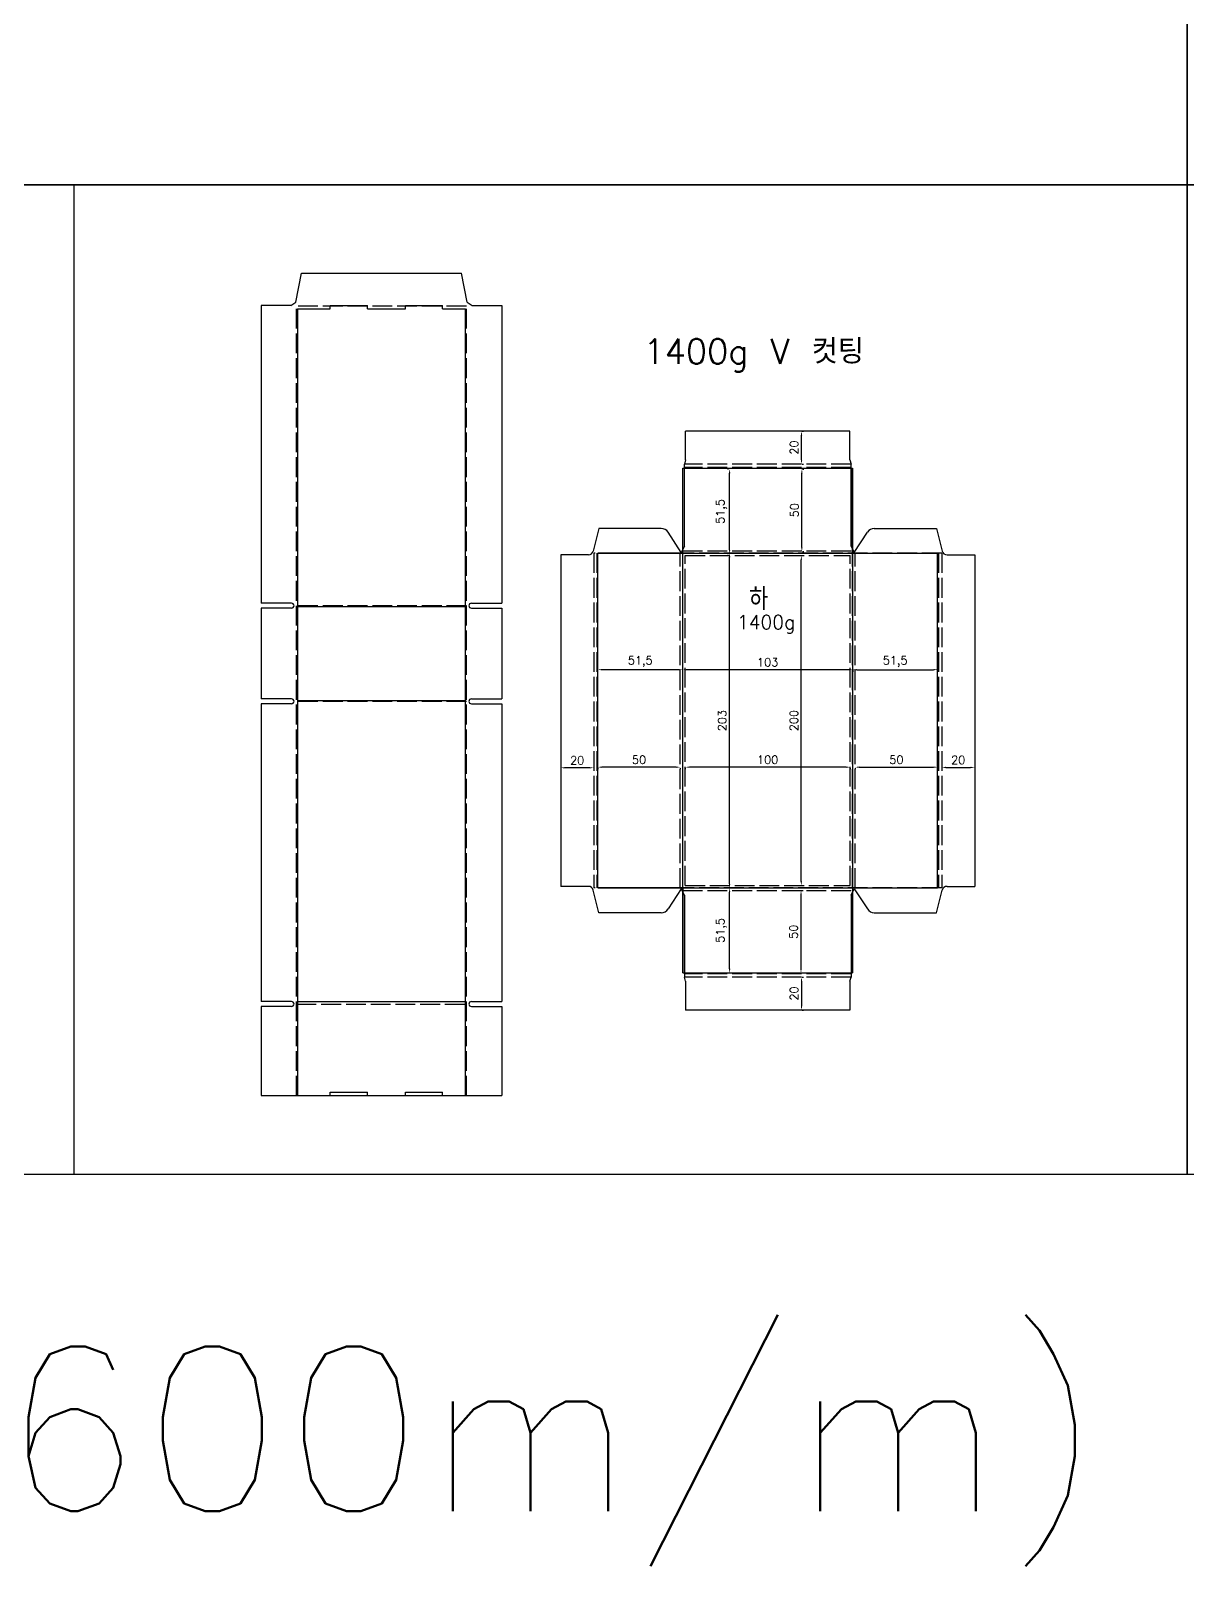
# Model space of a CAD drawing. Header units: millimetres. Extents: x 2179 to 11229, y 1198 to 3756.
# Drawn here: x 5978 to 6679, y 1198 to 2129 of the extents above; entities that cross this region are included whole.
import ezdxf

# ---------------------------------------------------------------- set-up
doc = ezdxf.new("R2010")
doc.units = ezdxf.units.MM
doc.linetypes.add('ACAD_ISO02W100', pattern=[15, 12, -3])
for name, color, linetype in [('기지', 7, 'Continuous'), ('인쇄지', 7, 'Continuous'), ('치수', 7, 'Continuous')]:
    doc.layers.add(name, color=color, linetype=linetype)
doc.styles.add('FHG', font='TXT.shx', dxfattribs={"height": 0.18, "bigfont": 'whgtxt.shx'})
doc.styles.get("Standard").update_dxf_attribs({"font": 'txt.shx', "bigfont": 'zfhg.shx'})
doc.dimstyles.new('ISO-25', dxfattribs={"dimtxt": 2.5, "dimasz": 2.5, "dimexe": 1.25, "dimexo": 0.625, "dimtad": 1, "dimtxsty": 'Standard', "dimcen": 2.5, "dimadec": 0, "dimazin": 0, "dimtfac": 1, "dimtmove": 0, "dimatfit": 3, "dimfxl": 0, "dimarcsym": 0})

# ---------------------------------------------------------------- blocks, each defined once
blk = doc.blocks.new('*D432')
at = {"layer": 'DEFPOINTS', "color": 0}
for p in [(6444.66, 1810.34), (6444.85, 1810.34), (6444.66, 1610.34)]:
    blk.add_point(p, dxfattribs=at)
at = {"layer": '치수', "color": 0, "lineweight": -2}
for p, q in [((6444.85, 1612.84), (6444.85, 1807.84)), ((6445.29, 1810.34), (6446.1, 1810.34)), ((6445.29, 1610.34), (6446.1, 1610.34))]:
    blk.add_line(p, q, dxfattribs=at)
at = {"layer": '치수', "color": 0}
for points in [[(6444.44, 1807.84), (6445.27, 1807.84), (6444.85, 1810.34)], [(6444.44, 1612.84), (6445.27, 1612.84), (6444.85, 1610.34)]]:
    blk.add_solid(points, dxfattribs=at)
at = {"layer": '치수', "color": 0, "insert": (6440.35, 1710.34), "char_height": 5, "attachment_point": 5, "rotation": 90}
blk.add_mtext('200', dxfattribs=at)
blk = doc.blocks.new('*D433')
at = {"layer": 'DEFPOINTS', "color": 0}
for p in [(6401.38, 1811.84), (6401.38, 1811.84), (6401.08, 1608.84)]:
    blk.add_point(p, dxfattribs=at)
at = {"layer": '치수', "color": 0, "lineweight": -2}
for p, q in [((6400.75, 1811.84), (6400.13, 1811.84)), ((6401.38, 1611.34), (6401.38, 1809.34)), ((6401.71, 1608.84), (6402.63, 1608.84))]:
    blk.add_line(p, q, dxfattribs=at)
at = {"layer": '치수', "color": 0}
for points in [[(6400.96, 1809.34), (6401.8, 1809.34), (6401.38, 1811.84)], [(6400.96, 1611.34), (6401.8, 1611.34), (6401.38, 1608.84)]]:
    blk.add_solid(points, dxfattribs=at)
at = {"layer": '치수', "color": 0, "insert": (6396.88, 1710.34), "char_height": 5, "attachment_point": 5, "rotation": 90}
blk.add_mtext('203', dxfattribs=at)
blk = doc.blocks.new('*D439')
at = {"layer": 'DEFPOINTS', "color": 0}
for p in [(6321.48, 1682.09), (6321.48, 1682.09), (6371.48, 1682.17)]:
    blk.add_point(p, dxfattribs=at)
at = {"layer": '치수', "color": 0, "lineweight": -2}
for p, q in [((6321.48, 1681.47), (6321.48, 1680.84)), ((6368.98, 1682.09), (6323.98, 1682.09)), ((6371.48, 1681.54), (6371.48, 1680.84))]:
    blk.add_line(p, q, dxfattribs=at)
at = {"layer": '치수', "color": 0}
for points in [[(6323.98, 1682.51), (6323.98, 1681.67), (6321.48, 1682.09)], [(6368.98, 1682.51), (6368.98, 1681.67), (6371.48, 1682.09)]]:
    blk.add_solid(points, dxfattribs=at)
at = {"layer": '치수', "color": 0, "insert": (6346.48, 1686.59), "char_height": 5, "attachment_point": 5}
blk.add_mtext('50', dxfattribs=at)
blk = doc.blocks.new('*D440')
at = {"layer": 'DEFPOINTS', "color": 0}
for p in [(6321.48, 1741.2), (6321.48, 1741.2), (6372.98, 1741.2)]:
    blk.add_point(p, dxfattribs=at)
at = {"layer": '치수', "color": 0, "lineweight": -2}
for p, q in [((6321.48, 1741.82), (6321.48, 1742.45)), ((6370.48, 1741.2), (6323.98, 1741.2)), ((6372.98, 1741.82), (6372.98, 1742.45))]:
    blk.add_line(p, q, dxfattribs=at)
at = {"layer": '치수', "color": 0}
for points in [[(6323.98, 1741.61), (6323.98, 1740.78), (6321.48, 1741.2)], [(6370.48, 1741.61), (6370.48, 1740.78), (6372.98, 1741.2)]]:
    blk.add_solid(points, dxfattribs=at)
at = {"layer": '치수', "color": 0, "insert": (6347.23, 1746.11), "char_height": 5, "attachment_point": 5}
blk.add_mtext('51,5', dxfattribs=at)
blk = doc.blocks.new('*D441')
at = {"layer": 'DEFPOINTS', "color": 0}
for p in [(6298.98, 1681.84), (6298.98, 1681.73), (6318.98, 1681.84)]:
    blk.add_point(p, dxfattribs=at)
at = {"layer": '치수', "color": 0, "lineweight": -2}
for p, q in [((6298.98, 1681.21), (6298.98, 1680.48)), ((6316.48, 1681.73), (6301.48, 1681.73)), ((6318.98, 1681.21), (6318.98, 1680.48))]:
    blk.add_line(p, q, dxfattribs=at)
at = {"layer": '치수', "color": 0}
for points in [[(6301.48, 1682.15), (6301.48, 1681.32), (6298.98, 1681.73)], [(6316.48, 1682.15), (6316.48, 1681.32), (6318.98, 1681.73)]]:
    blk.add_solid(points, dxfattribs=at)
at = {"layer": '치수', "color": 0, "insert": (6308.98, 1686.23), "char_height": 5, "attachment_point": 5}
blk.add_mtext('20', dxfattribs=at)
blk = doc.blocks.new('*D442')
at = {"layer": 'DEFPOINTS', "color": 0}
for p in [(6440.74, 1607.34), (6444.66, 1607.34), (6440.74, 1557.34)]:
    blk.add_point(p, dxfattribs=at)
at = {"layer": '치수', "color": 0, "lineweight": -2}
for p, q in [((6441.37, 1607.34), (6445.91, 1607.34)), ((6444.66, 1559.84), (6444.66, 1604.84)), ((6441.37, 1557.34), (6445.91, 1557.34))]:
    blk.add_line(p, q, dxfattribs=at)
at = {"layer": '치수', "color": 0}
for points in [[(6444.25, 1604.84), (6445.08, 1604.84), (6444.66, 1607.34)], [(6444.25, 1559.84), (6445.08, 1559.84), (6444.66, 1557.34)]]:
    blk.add_solid(points, dxfattribs=at)
at = {"layer": '치수', "color": 0, "insert": (6440.16, 1582.34), "char_height": 5, "attachment_point": 5, "rotation": 90}
blk.add_mtext('50', dxfattribs=at)
blk = doc.blocks.new('*D443')
at = {"layer": 'DEFPOINTS', "color": 0}
for p in [(6401.08, 1608.84), (6401.38, 1608.84), (6401.08, 1557.34)]:
    blk.add_point(p, dxfattribs=at)
at = {"layer": '치수', "color": 0, "lineweight": -2}
for p, q in [((6401.38, 1559.84), (6401.38, 1606.34)), ((6401.71, 1608.84), (6402.63, 1608.84)), ((6401.71, 1557.34), (6402.63, 1557.34))]:
    blk.add_line(p, q, dxfattribs=at)
at = {"layer": '치수', "color": 0}
for points in [[(6400.96, 1606.34), (6401.8, 1606.34), (6401.38, 1608.84)], [(6400.96, 1559.84), (6401.8, 1559.84), (6401.38, 1557.34)]]:
    blk.add_solid(points, dxfattribs=at)
at = {"layer": '치수', "color": 0, "insert": (6396.46, 1583.09), "char_height": 5, "attachment_point": 5, "rotation": 90}
blk.add_mtext('51,5', dxfattribs=at)
blk = doc.blocks.new('*D444')
at = {"layer": 'DEFPOINTS', "color": 0}
for p in [(6444.66, 1554.84), (6444.66, 1534.84), (6444.98, 1534.84)]:
    blk.add_point(p, dxfattribs=at)
at = {"layer": '치수', "color": 0, "lineweight": -2}
for p, q in [((6445.28, 1554.84), (6446.23, 1554.84)), ((6444.98, 1552.34), (6444.98, 1537.34)), ((6445.28, 1534.84), (6446.23, 1534.84))]:
    blk.add_line(p, q, dxfattribs=at)
at = {"layer": '치수', "color": 0}
for points in [[(6444.56, 1552.34), (6445.4, 1552.34), (6444.98, 1554.84)], [(6444.56, 1537.34), (6445.4, 1537.34), (6444.98, 1534.84)]]:
    blk.add_solid(points, dxfattribs=at)
at = {"layer": '치수', "color": 0, "insert": (6440.48, 1544.84), "char_height": 5, "attachment_point": 5, "rotation": 90}
blk.add_mtext('20', dxfattribs=at)
blk = doc.blocks.new('*D434')
at = {"layer": 'DEFPOINTS', "color": 0}
for p in [(6374.48, 1682.19), (6374.48, 1682.09), (6474.48, 1682.19)]:
    blk.add_point(p, dxfattribs=at)
at = {"layer": '치수', "color": 0, "lineweight": -2}
for p, q in [((6374.48, 1681.57), (6374.48, 1680.84)), ((6471.98, 1682.09), (6376.98, 1682.09)), ((6474.48, 1681.57), (6474.48, 1680.84))]:
    blk.add_line(p, q, dxfattribs=at)
at = {"layer": '치수', "color": 0}
for points in [[(6376.98, 1682.51), (6376.98, 1681.67), (6374.48, 1682.09)], [(6471.98, 1682.51), (6471.98, 1681.67), (6474.48, 1682.09)]]:
    blk.add_solid(points, dxfattribs=at)
at = {"layer": '치수', "color": 0, "insert": (6424.48, 1686.59), "char_height": 5, "attachment_point": 5}
blk.add_mtext('100', dxfattribs=at)
blk = doc.blocks.new('*D405')
at = {"layer": 'DEFPOINTS', "color": 0}
for p in [(6477.48, 1682.17), (6527.48, 1682.09), (6527.48, 1682.09)]:
    blk.add_point(p, dxfattribs=at)
at = {"layer": '치수', "color": 0, "lineweight": -2}
for p, q in [((6477.48, 1681.54), (6477.48, 1680.84)), ((6479.98, 1682.09), (6524.98, 1682.09)), ((6527.48, 1681.47), (6527.48, 1680.84))]:
    blk.add_line(p, q, dxfattribs=at)
at = {"layer": '치수', "color": 0}
for points in [[(6479.98, 1682.51), (6479.98, 1681.67), (6477.48, 1682.09)], [(6524.98, 1682.51), (6524.98, 1681.67), (6527.48, 1682.09)]]:
    blk.add_solid(points, dxfattribs=at)
at = {"layer": '치수', "color": 0, "insert": (6502.48, 1686.59), "char_height": 5, "attachment_point": 5}
blk.add_mtext('50', dxfattribs=at)
blk = doc.blocks.new('*D407')
at = {"layer": 'DEFPOINTS', "color": 0}
for p in [(6529.98, 1682.05), (6549.98, 1682.05), (6549.98, 1681.95)]:
    blk.add_point(p, dxfattribs=at)
at = {"layer": '치수', "color": 0, "lineweight": -2}
for p, q in [((6529.98, 1681.43), (6529.98, 1680.7)), ((6532.48, 1681.95), (6547.48, 1681.95)), ((6549.98, 1681.43), (6549.98, 1680.7))]:
    blk.add_line(p, q, dxfattribs=at)
at = {"layer": '치수', "color": 0}
for points in [[(6532.48, 1682.36), (6532.48, 1681.53), (6529.98, 1681.95)], [(6547.48, 1682.36), (6547.48, 1681.53), (6549.98, 1681.95)]]:
    blk.add_solid(points, dxfattribs=at)
at = {"layer": '치수', "color": 0, "insert": (6539.98, 1686.45), "char_height": 5, "attachment_point": 5}
blk.add_mtext('20', dxfattribs=at)
blk = doc.blocks.new('*D435')
at = {"layer": 'DEFPOINTS', "color": 0}
for p in [(6372.98, 1741.2), (6372.98, 1741.2), (6475.98, 1741.71)]:
    blk.add_point(p, dxfattribs=at)
at = {"layer": '치수', "color": 0, "lineweight": -2}
for p, q in [((6372.98, 1741.82), (6372.98, 1742.45)), ((6473.48, 1741.2), (6375.48, 1741.2)), ((6475.98, 1741.09), (6475.98, 1739.95))]:
    blk.add_line(p, q, dxfattribs=at)
at = {"layer": '치수', "color": 0}
for points in [[(6375.48, 1741.61), (6375.48, 1740.78), (6372.98, 1741.2)], [(6473.48, 1741.61), (6473.48, 1740.78), (6475.98, 1741.2)]]:
    blk.add_solid(points, dxfattribs=at)
at = {"layer": '치수', "color": 0, "insert": (6424.48, 1745.7), "char_height": 5, "attachment_point": 5}
blk.add_mtext('103', dxfattribs=at)
blk = doc.blocks.new('*D406')
at = {"layer": 'DEFPOINTS', "color": 0}
for p in [(6475.98, 1741.2), (6527.48, 1741.2), (6527.48, 1741.2)]:
    blk.add_point(p, dxfattribs=at)
at = {"layer": '치수', "color": 0, "lineweight": -2}
for p, q in [((6475.98, 1741.82), (6475.98, 1742.45)), ((6478.48, 1741.2), (6524.98, 1741.2)), ((6527.48, 1741.82), (6527.48, 1742.45))]:
    blk.add_line(p, q, dxfattribs=at)
at = {"layer": '치수', "color": 0}
for points in [[(6478.48, 1741.61), (6478.48, 1740.78), (6475.98, 1741.2)], [(6524.98, 1741.61), (6524.98, 1740.78), (6527.48, 1741.2)]]:
    blk.add_solid(points, dxfattribs=at)
at = {"layer": '치수', "color": 0, "insert": (6501.73, 1746.11), "char_height": 5, "attachment_point": 5}
blk.add_mtext('51,5', dxfattribs=at)
blk = doc.blocks.new('*D436')
at = {"layer": 'DEFPOINTS', "color": 0}
for p in [(6401.38, 1862.84), (6401.38, 1862.84), (6401.38, 1811.34)]:
    blk.add_point(p, dxfattribs=at)
at = {"layer": '치수', "color": 0, "lineweight": -2}
for p, q in [((6400.75, 1862.84), (6400.13, 1862.84)), ((6401.38, 1813.84), (6401.38, 1860.34)), ((6400.75, 1811.34), (6400.13, 1811.34))]:
    blk.add_line(p, q, dxfattribs=at)
at = {"layer": '치수', "color": 0}
for points in [[(6400.96, 1860.34), (6401.8, 1860.34), (6401.38, 1862.84)], [(6400.96, 1813.84), (6401.8, 1813.84), (6401.38, 1811.34)]]:
    blk.add_solid(points, dxfattribs=at)
at = {"layer": '치수', "color": 0, "insert": (6396.46, 1837.09), "char_height": 5, "attachment_point": 5, "rotation": 90}
blk.add_mtext('51,5', dxfattribs=at)
blk = doc.blocks.new('*D437')
at = {"layer": 'DEFPOINTS', "color": 0}
for p in [(6444.85, 1862.84), (6445.19, 1862.84), (6444.85, 1812.84)]:
    blk.add_point(p, dxfattribs=at)
at = {"layer": '치수', "color": 0, "lineweight": -2}
for p, q in [((6445.48, 1862.84), (6446.44, 1862.84)), ((6445.19, 1815.34), (6445.19, 1860.34)), ((6445.48, 1812.84), (6446.44, 1812.84))]:
    blk.add_line(p, q, dxfattribs=at)
at = {"layer": '치수', "color": 0}
for points in [[(6444.77, 1860.34), (6445.6, 1860.34), (6445.19, 1862.84)], [(6444.77, 1815.34), (6445.6, 1815.34), (6445.19, 1812.84)]]:
    blk.add_solid(points, dxfattribs=at)
at = {"layer": '치수', "color": 0, "insert": (6440.69, 1837.84), "char_height": 5, "attachment_point": 5, "rotation": 90}
blk.add_mtext('50', dxfattribs=at)
blk = doc.blocks.new('*D438')
at = {"layer": 'DEFPOINTS', "color": 0}
for p in [(6444.66, 1885.84), (6444.98, 1885.84), (6444.66, 1865.84)]:
    blk.add_point(p, dxfattribs=at)
at = {"layer": '치수', "color": 0, "lineweight": -2}
for p, q in [((6444.98, 1868.34), (6444.98, 1883.34)), ((6445.28, 1885.84), (6446.23, 1885.84)), ((6445.28, 1865.84), (6446.23, 1865.84))]:
    blk.add_line(p, q, dxfattribs=at)
at = {"layer": '치수', "color": 0}
for points in [[(6444.56, 1883.34), (6445.4, 1883.34), (6444.98, 1885.84)], [(6444.56, 1868.34), (6445.4, 1868.34), (6444.98, 1865.84)]]:
    blk.add_solid(points, dxfattribs=at)
at = {"layer": '치수', "color": 0, "insert": (6440.48, 1875.84), "char_height": 5, "attachment_point": 5, "rotation": 90}
blk.add_mtext('20', dxfattribs=at)

msp = doc.modelspace()

# ---------------------------------------------------------------- linework, layer by layer
at = {"color": 6}
msp.add_line((6003.818, 2035.181), (6003.818, 1435.181), dxfattribs=at)
for points in [[(5328.818, 2635.181), (6678.818, 2635.181), (6678.818, 2035.181), (5328.818, 2035.181)], [(6678.818, 2635.181), (8028.818, 2635.181), (8028.818, 2035.181), (6678.818, 2035.181)], [(5328.818, 2035.181), (6678.818, 2035.181), (6678.818, 1435.181), (5328.818, 1435.181)], [(6678.818, 2035.181), (8028.818, 2035.181), (8028.818, 1435.181), (6678.818, 1435.181)]]:
    msp.add_lwpolyline(points, close=True, dxfattribs=at)
at = {"layer": '기지'}
for p, q in [((6139.342, 1960.003), (6139.342, 1483.003)), ((6139.342, 1960.003), (6159.342, 1960.003)), ((6159.342, 1960.003), (6159.342, 1962.003)), ((6159.342, 1962.003), (6181.842, 1962.003)), ((6181.842, 1960.003), (6181.842, 1962.003)), ((6181.842, 1960.003), (6204.842, 1960.003)), ((6204.842, 1960.003), (6204.842, 1962.003)), ((6204.842, 1962.003), (6227.342, 1962.003)), ((6227.342, 1960.003), (6227.342, 1962.003)), ((6227.342, 1960.003), (6241.342, 1960.003)), ((6241.342, 1483.003), (6241.342, 1960.003)), ((6372.977, 1811.841), (6372.977, 1863.341)), ((6372.977, 1863.341), (6475.977, 1863.341)), ((6475.977, 1811.841), (6475.977, 1863.341)), ((6321.477, 1608.841), (6321.477, 1811.841)), ((6372.977, 1811.841), (6321.477, 1811.841)), ((6475.977, 1811.841), (6527.477, 1811.841)), ((6527.477, 1608.841), (6527.477, 1811.841)), ((6372.977, 1608.841), (6321.477, 1608.841)), ((6372.977, 1608.841), (6372.977, 1557.341)), ((6475.977, 1608.841), (6475.977, 1557.341)), ((6475.977, 1608.841), (6527.477, 1608.841)), ((6372.977, 1557.341), (6475.977, 1557.341)), ((6139.342, 1483.003), (6159.342, 1483.003)), ((6159.342, 1483.003), (6159.342, 1485.003)), ((6159.342, 1485.003), (6181.842, 1485.003)), ((6181.842, 1483.003), (6181.842, 1485.003)), ((6181.842, 1483.003), (6204.842, 1483.003)), ((6204.842, 1483.003), (6204.842, 1485.003)), ((6204.842, 1485.003), (6227.342, 1485.003)), ((6227.342, 1483.003), (6227.342, 1485.003)), ((6227.342, 1483.003), (6241.342, 1483.003))]:
    msp.add_line(p, q, dxfattribs=at)
at = {"layer": '기지', "color": 3}
for p, q in [((6372.977, 1557.341), (6372.977, 1863.341)), ((6475.977, 1863.341), (6475.977, 1557.341)), ((6321.477, 1811.841), (6527.477, 1811.841)), ((6139.342, 1779.503), (6241.342, 1779.503)), ((6139.342, 1722.503), (6241.342, 1722.503)), ((6321.477, 1608.841), (6527.477, 1608.841)), ((6139.342, 1540.003), (6241.342, 1540.003))]:
    msp.add_line(p, q, dxfattribs=at)
at = {"layer": '인쇄지', "color": 6}
for p, q in [((6138.342, 1964.003), (6141.842, 1981.503)), ((6141.842, 1981.503), (6238.842, 1981.503)), ((6242.342, 1964.003), (6238.842, 1981.503)), ((6117.342, 1962.003), (6117.342, 1781.503)), ((6135.342, 1962.003), (6117.342, 1962.003)), ((6135.342, 1962.003), (6138.342, 1964.003)), ((6242.342, 1964.003), (6245.342, 1962.003)), ((6245.342, 1962.003), (6263.342, 1962.003)), ((6263.342, 1962.003), (6263.342, 1781.503)), ((6474.327, 1885.841), (6374.627, 1885.841)), ((6374.627, 1868.341), (6374.627, 1885.841)), ((6474.327, 1868.341), (6474.327, 1885.841)), ((6374.627, 1868.341), (6373.977, 1865.841)), ((6373.977, 1816.119), (6373.977, 1865.841)), ((6474.327, 1868.341), (6474.977, 1865.841)), ((6474.977, 1816.119), (6474.977, 1865.841)), ((6322.18, 1826.841), (6318.7, 1813.104)), ((6359.88, 1826.841), (6322.18, 1826.841)), ((6489.075, 1826.841), (6526.775, 1826.841)), ((6526.775, 1826.841), (6530.255, 1813.104)), ((6372.027, 1812.341), (6364.071, 1824.568)), ((6373.977, 1816.119), (6372.027, 1812.341)), ((6474.977, 1816.119), (6476.927, 1812.341)), ((6476.927, 1812.341), (6484.884, 1824.568)), ((6298.977, 1810.841), (6298.977, 1609.841)), ((6315.792, 1810.841), (6298.977, 1810.841)), ((6533.163, 1810.841), (6549.977, 1810.841)), ((6549.977, 1810.841), (6549.977, 1609.841)), ((6135.842, 1781.503), (6117.342, 1781.503)), ((6135.842, 1778.503), (6117.342, 1778.503)), ((6117.342, 1778.503), (6117.342, 1723.503)), ((6244.842, 1781.503), (6263.342, 1781.503)), ((6244.842, 1778.503), (6263.342, 1778.503)), ((6263.342, 1778.503), (6263.342, 1723.503)), ((6135.842, 1723.503), (6117.342, 1723.503)), ((6244.842, 1723.503), (6263.342, 1723.503)), ((6117.342, 1720.503), (6117.342, 1540.003)), ((6135.842, 1720.503), (6117.342, 1720.503)), ((6244.842, 1720.503), (6263.342, 1720.503)), ((6263.342, 1720.503), (6263.342, 1540.003)), ((6315.792, 1609.841), (6298.977, 1609.841)), ((6322.18, 1593.841), (6318.7, 1607.577)), ((6372.027, 1608.341), (6364.071, 1596.114)), ((6373.977, 1604.563), (6372.027, 1608.341)), ((6373.977, 1604.563), (6373.977, 1554.841)), ((6474.977, 1604.563), (6476.927, 1608.341)), ((6474.977, 1604.563), (6474.977, 1554.841)), ((6476.927, 1608.341), (6484.884, 1596.114)), ((6526.775, 1593.841), (6530.255, 1607.577)), ((6533.163, 1609.841), (6549.977, 1609.841)), ((6359.88, 1593.841), (6322.18, 1593.841)), ((6489.075, 1593.841), (6526.775, 1593.841)), ((6374.627, 1552.341), (6373.977, 1554.841)), ((6474.327, 1552.341), (6474.977, 1554.841)), ((6374.627, 1552.341), (6374.627, 1534.841)), ((6474.327, 1552.341), (6474.327, 1534.841)), ((6135.842, 1540.003), (6117.342, 1540.003)), ((6117.342, 1537.003), (6117.342, 1483.003)), ((6135.842, 1537.003), (6117.342, 1537.003)), ((6244.842, 1540.003), (6263.342, 1540.003)), ((6244.842, 1537.003), (6263.342, 1537.003)), ((6263.342, 1537.003), (6263.342, 1483.003)), ((6474.327, 1534.841), (6374.627, 1534.841)), ((6117.342, 1483.003), (6263.342, 1483.003))]:
    msp.add_line(p, q, dxfattribs=at)
at = {"layer": '인쇄지', "color": 4, "linetype": 'ACAD_ISO02W100'}
for p, q in [((6138.842, 1483.003), (6138.842, 1961.503)), ((6241.842, 1961.503), (6138.842, 1961.503)), ((6241.842, 1483.003), (6241.842, 1961.503)), ((6474.977, 1865.841), (6373.977, 1865.841)), ((6474.977, 1863.841), (6373.977, 1863.841)), ((6318.977, 1811.841), (6318.977, 1608.841)), ((6529.977, 1811.841), (6318.977, 1811.841)), ((6320.977, 1811.841), (6320.977, 1608.841)), ((6372.977, 1608.841), (6372.977, 1811.841)), ((6475.977, 1608.841), (6475.977, 1811.841)), ((6527.977, 1811.841), (6527.977, 1608.841)), ((6529.977, 1811.841), (6529.977, 1608.841)), ((6241.842, 1780.003), (6138.842, 1780.003)), ((6241.842, 1722.003), (6138.842, 1722.003)), ((6529.977, 1608.841), (6318.977, 1608.841)), ((6474.977, 1556.841), (6373.977, 1556.841)), ((6474.977, 1554.841), (6373.977, 1554.841)), ((6138.842, 1538.503), (6241.842, 1538.503))]:
    msp.add_line(p, q, dxfattribs=at)
at = {"layer": '인쇄지', "color": 6}
for centre, radius, start, end in [((6359.88, 1821.841), 5, 33.053813, 90), ((6489.075, 1821.841), 5, 90, 146.946187), ((6315.792, 1813.841), 3, 270, 345.784687), ((6533.163, 1813.841), 3, 194.215313, 270), ((6135.842, 1780.003), 1.5, 270, 90), ((6244.842, 1780.003), 1.5, 90, 270), ((6135.842, 1722.003), 1.5, 270, 90), ((6244.842, 1722.003), 1.5, 90, 270), ((6315.792, 1606.841), 3, 14.215313, 90), ((6533.163, 1606.841), 3, 90, 165.784687), ((6359.88, 1598.841), 5, 270, 326.94619), ((6489.075, 1598.841), 5, 213.05381, 270), ((6135.842, 1538.503), 1.5, 270, 90), ((6244.842, 1538.503), 1.5, 90, 270)]:
    msp.add_arc(centre, radius, start, end, dxfattribs=at)
at = {"layer": '치수', "color": 2, "linetype": 'ACAD_ISO02W100'}
for p, q in [((6371.477, 1608.841), (6371.477, 1811.841)), ((6372.977, 1813.341), (6475.977, 1813.341)), ((6374.477, 1610.341), (6374.477, 1810.341)), ((6374.477, 1810.341), (6474.477, 1810.341)), ((6474.477, 1610.341), (6474.477, 1810.341)), ((6477.477, 1608.841), (6477.477, 1811.841)), ((6372.977, 1607.341), (6475.977, 1607.341)), ((6374.477, 1610.341), (6474.477, 1610.341))]:
    msp.add_line(p, q, dxfattribs=at)

# ---------------------------------------------------------------- texts
at = {"style": 'FHG'}
msp.add_text('1400g V 컷팅', height=15, dxfattribs=at).set_placement((6349.164, 1926.687))
at = {"color": 1}
msp.add_text('2호기 (최대 1-600m/m  2-600m/m)', height=100, dxfattribs=at).set_placement((4104.482, 1230.931))
at = {"layer": '기지', "color": 1}
msp.add_text('하', height=13.333, dxfattribs=at).set_placement((6413.197, 1777.346))
at = {"layer": '기지', "color": 1, "style": 'FHG'}
msp.add_text('1400g', height=8.3333, dxfattribs=at).set_placement((6405.811, 1765.846))

# ---------------------------------------------------------------- dimensions: what is measured, and where the dimension line sits
at = {"layer": '치수', "color": 1}
for base, p1, p2, angle, picture, middle in [((6444.98, 1885.841), (6444.656, 1865.841), (6444.656, 1885.841), 270, '*D438', (6440.48, 1875.841)), ((6445.188, 1862.841), (6444.853, 1812.841), (6444.853, 1862.841), 90, '*D437', (6440.688, 1837.841)), ((6444.853, 1810.341), (6444.665, 1610.341), (6444.665, 1810.341), 90, '*D432', (6440.353, 1710.341)), ((6527.477, 1682.089), (6477.477, 1682.165), (6527.477, 1682.09), 180, '*D405', (6502.477, 1686.589)), ((6549.977, 1681.947), (6529.977, 1682.052), (6549.977, 1682.052), 180, '*D407', (6539.977, 1686.447)), ((6444.665, 1607.341), (6440.744, 1557.341), (6440.744, 1607.341), 90, '*D442', (6440.165, 1582.341)), ((6444.98, 1534.841), (6444.656, 1554.841), (6444.656, 1534.841), 90, '*D444', (6440.48, 1544.841))]:
    dim = msp.add_linear_dim(base=base, p1=p1, p2=p2, angle=angle, dimstyle='ISO-25', override={"dimtxt": 5, "dimgap": 2}, dxfattribs=at)
    dim.commit()
    dim.dimension.update_dxf_attribs({"geometry": picture, "text_midpoint": middle})
at = {"layer": '치수', "color": 3}
for base, p1, p2, angle, override, picture, middle in [((6401.379, 1862.841), (6401.379, 1811.341), (6401.379, 1862.841), 90, {"dimtxt": 5, "dimgap": 2, "dimtmove": 1}, '*D436', (6396.463, 1837.091)), ((6401.379, 1811.841), (6401.085, 1608.841), (6401.379, 1811.841), 90, {"dimtxt": 5, "dimgap": 2, "dimtmove": 1}, '*D433', (6396.879, 1710.341)), ((6527.477, 1741.198), (6475.977, 1741.198), (6527.477, 1741.198), 180, {"dimtxt": 5, "dimgap": 2, "dimtmove": 1}, '*D406', (6501.727, 1746.115)), ((6401.379, 1608.841), (6401.085, 1557.341), (6401.085, 1608.841), 90, {"dimtxt": 5, "dimgap": 2}, '*D443', (6396.463, 1583.091))]:
    dim = msp.add_linear_dim(base=base, p1=p1, p2=p2, angle=angle, dimstyle='ISO-25', override=override, dxfattribs=at)
    dim.commit()
    dim.dimension.update_dxf_attribs({"geometry": picture, "text_midpoint": middle})
for base, p1, p2, picture, middle in [((6321.477, 1741.198), (6372.977, 1741.198), (6321.477, 1741.198), '*D440', (6347.227, 1746.115)), ((6372.977, 1741.198), (6475.977, 1741.711), (6372.977, 1741.198), '*D435', (6424.477, 1745.698))]:
    dim = msp.add_linear_dim(base=base, p1=p1, p2=p2, dimstyle='ISO-25', override={"dimtxt": 5, "dimgap": 2, "dimtmove": 1}, dxfattribs=at)
    dim.commit()
    dim.dimension.update_dxf_attribs({"geometry": picture, "text_midpoint": middle})
at = {"layer": '치수', "color": 1}
for base, p1, p2, picture, middle in [((6298.977, 1681.733), (6318.977, 1681.838), (6298.977, 1681.838), '*D441', (6308.977, 1686.233)), ((6321.477, 1682.089), (6371.477, 1682.165), (6321.477, 1682.09), '*D439', (6346.477, 1686.589)), ((6374.477, 1682.09), (6474.477, 1682.193), (6374.477, 1682.193), '*D434', (6424.477, 1686.59))]:
    dim = msp.add_linear_dim(base=base, p1=p1, p2=p2, dimstyle='ISO-25', override={"dimtxt": 5, "dimgap": 2}, dxfattribs=at)
    dim.commit()
    dim.dimension.update_dxf_attribs({"geometry": picture, "text_midpoint": middle})

doc.saveas('drawing.dxf')
